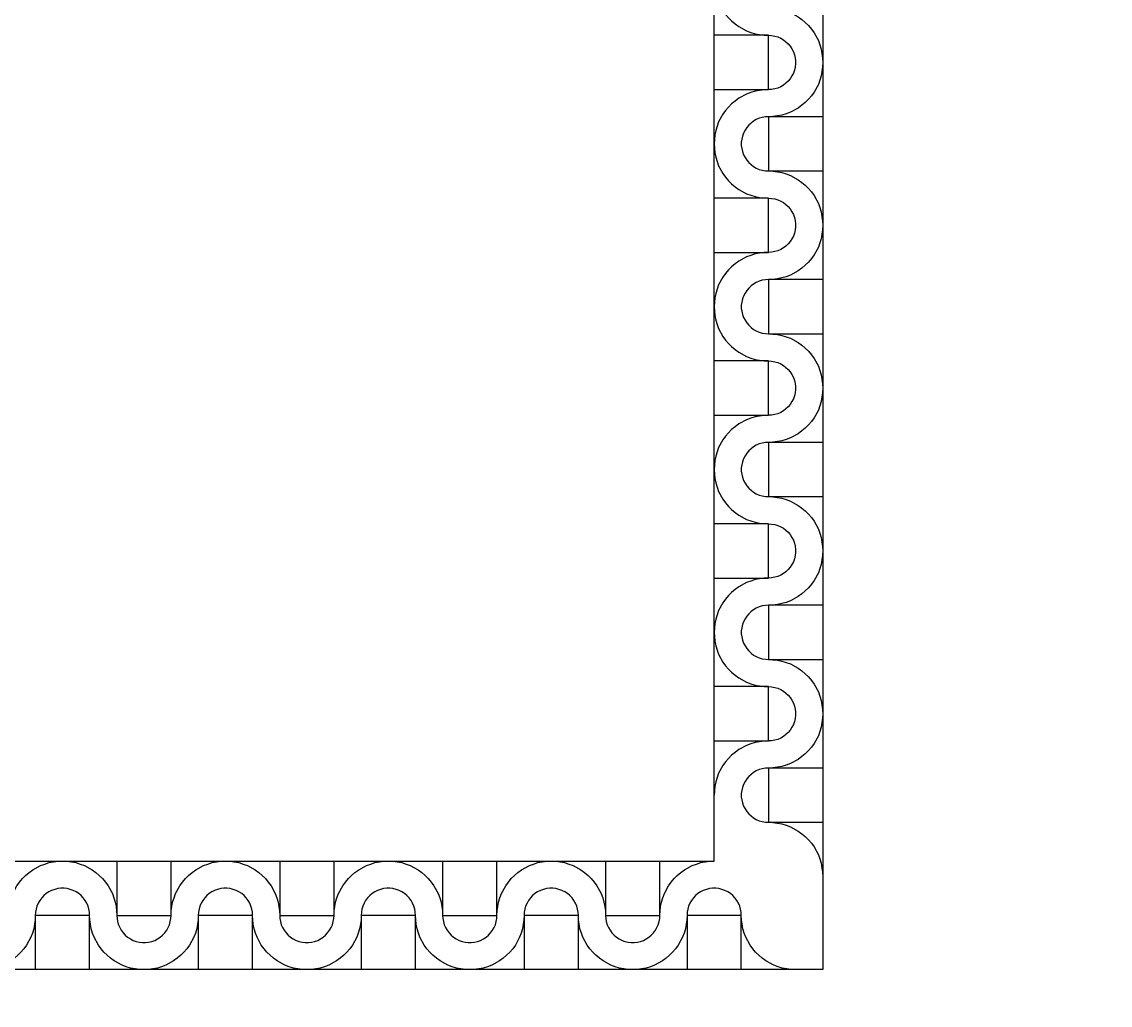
# Model space of a CAD drawing. Extents: x 190.8 to 267.1, y 124 to 174.8.
# Drawn here: x 239.152 to 240.555, y 152.565 to 153.833 of the extents above; entities that cross this region are included whole.
import ezdxf

# ---------------------------------------------------------------- set-up
doc = ezdxf.new("R2010")
doc.units = 0
doc.header["$MEASUREMENT"] = 0

msp = doc.modelspace()

# ---------------------------------------------------------------- linework, layer by layer
msp.add_lwpolyline([(237.4196, 152.6106), (237.4196, 150.4456), (252.4196, 150.4456), (253.8409, 151.8479), (253.8409, 155.7133), (252.4196, 157.1156), (237.4196, 157.1156), (237.4196, 154.9506), (240.1846, 154.9506), (240.1846, 152.6106)], close=True)
for points in [[(237.2446, 152.7506), (240.0446, 152.7506), (240.0446, 154.8106), (237.2446, 154.8106)], [(240.0446, 153.8856), (240.0449, 153.8798), (240.0456, 153.8741), (240.0466, 153.8683), (240.0484, 153.8628), (240.0504, 153.8573), (240.0559, 153.8473), (240.0594, 153.8426), (240.0631, 153.8381), (240.0671, 153.8341), (240.0716, 153.8303), (240.0764, 153.8268), (240.0864, 153.8213), (240.0919, 153.8193), (240.0974, 153.8176), (240.1031, 153.8166), (240.1089, 153.8158), (240.1146, 153.8156)], [(240.1146, 153.8506), (240.1204, 153.8503), (240.1261, 153.8496), (240.1319, 153.8486), (240.1374, 153.8468), (240.1429, 153.8448), (240.1529, 153.8393), (240.1576, 153.8358), (240.1621, 153.8321), (240.1661, 153.8281), (240.1699, 153.8236), (240.1734, 153.8188), (240.1789, 153.8088), (240.1809, 153.8033), (240.1826, 153.7978), (240.1836, 153.7921), (240.1844, 153.7863), (240.1846, 153.7806)], [(240.0446, 153.7456), (240.1146, 153.7456), (240.1146, 153.8156), (240.0446, 153.8156)], [(240.1146, 153.8156), (240.1186, 153.8153), (240.1226, 153.8146), (240.1266, 153.8136), (240.1304, 153.8118), (240.1339, 153.8098), (240.1371, 153.8073), (240.1401, 153.8046), (240.1426, 153.8016), (240.1449, 153.7981), (240.1469, 153.7943), (240.1481, 153.7906), (240.1491, 153.7866), (240.1496, 153.7826), (240.1496, 153.7786), (240.1491, 153.7746), (240.1481, 153.7706), (240.1469, 153.7666), (240.1449, 153.7631), (240.1426, 153.7596), (240.1401, 153.7566), (240.1371, 153.7538), (240.1339, 153.7513), (240.1304, 153.7493), (240.1266, 153.7476), (240.1226, 153.7466), (240.1186, 153.7458), (240.1146, 153.7456)], [(240.1846, 153.7806), (240.1844, 153.7748), (240.1836, 153.7691), (240.1826, 153.7633), (240.1809, 153.7578), (240.1789, 153.7523), (240.1734, 153.7423), (240.1699, 153.7376), (240.1661, 153.7331), (240.1621, 153.7291), (240.1576, 153.7253), (240.1529, 153.7218), (240.1429, 153.7163), (240.1374, 153.7143), (240.1319, 153.7126), (240.1261, 153.7116), (240.1204, 153.7108), (240.1146, 153.7106)], [(240.1146, 153.7456), (240.1089, 153.7453), (240.1031, 153.7446), (240.0974, 153.7436), (240.0919, 153.7418), (240.0864, 153.7398), (240.0764, 153.7343), (240.0716, 153.7308), (240.0671, 153.7271), (240.0631, 153.7231), (240.0594, 153.7186), (240.0559, 153.7138), (240.0504, 153.7038), (240.0484, 153.6983), (240.0466, 153.6928), (240.0456, 153.6871), (240.0449, 153.6813), (240.0446, 153.6756)], [(240.1146, 153.7106), (240.1106, 153.7103), (240.1066, 153.7096), (240.1026, 153.7086), (240.0989, 153.7068), (240.0954, 153.7048), (240.0921, 153.7023), (240.0891, 153.6996), (240.0866, 153.6966), (240.0844, 153.6931), (240.0824, 153.6893), (240.0811, 153.6856), (240.0801, 153.6816), (240.0796, 153.6776), (240.0796, 153.6736), (240.0801, 153.6696), (240.0811, 153.6656), (240.0824, 153.6616), (240.0844, 153.6581), (240.0866, 153.6546), (240.0891, 153.6516), (240.0921, 153.6488), (240.0954, 153.6463), (240.0989, 153.6443), (240.1026, 153.6426), (240.1066, 153.6416), (240.1106, 153.6408), (240.1146, 153.6406)], [(240.1846, 153.7106), (240.1146, 153.7106), (240.1146, 153.6406), (240.1846, 153.6406)], [(240.0446, 153.6756), (240.0449, 153.6698), (240.0456, 153.6641), (240.0466, 153.6583), (240.0484, 153.6528), (240.0504, 153.6473), (240.0559, 153.6373), (240.0594, 153.6326), (240.0631, 153.6281), (240.0671, 153.6241), (240.0716, 153.6203), (240.0764, 153.6168), (240.0864, 153.6113), (240.0919, 153.6093), (240.0974, 153.6076), (240.1031, 153.6066), (240.1089, 153.6058), (240.1146, 153.6056)], [(240.1146, 153.6406), (240.1204, 153.6403), (240.1261, 153.6396), (240.1319, 153.6386), (240.1374, 153.6368), (240.1429, 153.6348), (240.1529, 153.6293), (240.1576, 153.6258), (240.1621, 153.6221), (240.1661, 153.6181), (240.1699, 153.6136), (240.1734, 153.6088), (240.1789, 153.5988), (240.1809, 153.5933), (240.1826, 153.5878), (240.1836, 153.5821), (240.1844, 153.5763), (240.1846, 153.5706)], [(240.0446, 153.5356), (240.1146, 153.5356), (240.1146, 153.6056), (240.0446, 153.6056)], [(240.1146, 153.6056), (240.1186, 153.6053), (240.1226, 153.6046), (240.1266, 153.6036), (240.1304, 153.6018), (240.1339, 153.5998), (240.1371, 153.5973), (240.1401, 153.5946), (240.1426, 153.5916), (240.1449, 153.5881), (240.1469, 153.5843), (240.1481, 153.5806), (240.1491, 153.5766), (240.1496, 153.5726), (240.1496, 153.5686), (240.1491, 153.5646), (240.1481, 153.5606), (240.1469, 153.5566), (240.1449, 153.5531), (240.1426, 153.5496), (240.1401, 153.5466), (240.1371, 153.5438), (240.1339, 153.5413), (240.1304, 153.5393), (240.1266, 153.5376), (240.1226, 153.5366), (240.1186, 153.5358), (240.1146, 153.5356)], [(240.1846, 153.5706), (240.1844, 153.5648), (240.1836, 153.5591), (240.1826, 153.5533), (240.1809, 153.5478), (240.1789, 153.5423), (240.1734, 153.5323), (240.1699, 153.5276), (240.1661, 153.5231), (240.1621, 153.5191), (240.1576, 153.5153), (240.1529, 153.5118), (240.1429, 153.5063), (240.1374, 153.5043), (240.1319, 153.5026), (240.1261, 153.5016), (240.1204, 153.5008), (240.1146, 153.5006)], [(240.1146, 153.5356), (240.1089, 153.5353), (240.1031, 153.5346), (240.0974, 153.5336), (240.0919, 153.5318), (240.0864, 153.5298), (240.0764, 153.5243), (240.0716, 153.5208), (240.0671, 153.5171), (240.0631, 153.5131), (240.0594, 153.5086), (240.0559, 153.5038), (240.0504, 153.4938), (240.0484, 153.4883), (240.0466, 153.4828), (240.0456, 153.4771), (240.0449, 153.4713), (240.0446, 153.4656)], [(240.1146, 153.5006), (240.1106, 153.5003), (240.1066, 153.4996), (240.1026, 153.4986), (240.0989, 153.4968), (240.0954, 153.4948), (240.0921, 153.4923), (240.0891, 153.4896), (240.0866, 153.4866), (240.0844, 153.4831), (240.0824, 153.4793), (240.0811, 153.4756), (240.0801, 153.4716), (240.0796, 153.4676), (240.0796, 153.4636), (240.0801, 153.4596), (240.0811, 153.4556), (240.0824, 153.4516), (240.0844, 153.4481), (240.0866, 153.4446), (240.0891, 153.4416), (240.0921, 153.4388), (240.0954, 153.4363), (240.0989, 153.4343), (240.1026, 153.4326), (240.1066, 153.4316), (240.1106, 153.4308), (240.1146, 153.4306)], [(240.1846, 153.5006), (240.1146, 153.5006), (240.1146, 153.4306), (240.1846, 153.4306)], [(240.0446, 153.4656), (240.0449, 153.4598), (240.0456, 153.4541), (240.0466, 153.4483), (240.0484, 153.4428), (240.0504, 153.4373), (240.0559, 153.4273), (240.0594, 153.4226), (240.0631, 153.4181), (240.0671, 153.4141), (240.0716, 153.4103), (240.0764, 153.4068), (240.0864, 153.4013), (240.0919, 153.3993), (240.0974, 153.3976), (240.1031, 153.3966), (240.1089, 153.3958), (240.1146, 153.3956)], [(240.1146, 153.4306), (240.1204, 153.4303), (240.1261, 153.4296), (240.1319, 153.4286), (240.1374, 153.4268), (240.1429, 153.4248), (240.1529, 153.4193), (240.1576, 153.4158), (240.1621, 153.4121), (240.1661, 153.4081), (240.1699, 153.4036), (240.1734, 153.3988), (240.1789, 153.3888), (240.1809, 153.3833), (240.1826, 153.3778), (240.1836, 153.3721), (240.1844, 153.3663), (240.1846, 153.3606)], [(240.0446, 153.3256), (240.1146, 153.3256), (240.1146, 153.3956), (240.0446, 153.3956)], [(240.1146, 153.3956), (240.1186, 153.3953), (240.1226, 153.3946), (240.1266, 153.3936), (240.1304, 153.3918), (240.1339, 153.3898), (240.1371, 153.3873), (240.1401, 153.3846), (240.1426, 153.3816), (240.1449, 153.3781), (240.1469, 153.3743), (240.1481, 153.3706), (240.1491, 153.3666), (240.1496, 153.3626), (240.1496, 153.3586), (240.1491, 153.3546), (240.1481, 153.3506), (240.1469, 153.3466), (240.1449, 153.3431), (240.1426, 153.3396), (240.1401, 153.3366), (240.1371, 153.3338), (240.1339, 153.3313), (240.1304, 153.3293), (240.1266, 153.3276), (240.1226, 153.3266), (240.1186, 153.3258), (240.1146, 153.3256)], [(240.1846, 153.3606), (240.1844, 153.3548), (240.1836, 153.3491), (240.1826, 153.3433), (240.1809, 153.3378), (240.1789, 153.3323), (240.1734, 153.3223), (240.1699, 153.3176), (240.1661, 153.3131), (240.1621, 153.3091), (240.1576, 153.3053), (240.1529, 153.3018), (240.1429, 153.2963), (240.1374, 153.2943), (240.1319, 153.2926), (240.1261, 153.2916), (240.1204, 153.2908), (240.1146, 153.2906)], [(240.1146, 153.3256), (240.1089, 153.3253), (240.1031, 153.3246), (240.0974, 153.3236), (240.0919, 153.3218), (240.0864, 153.3198), (240.0764, 153.3143), (240.0716, 153.3108), (240.0671, 153.3071), (240.0631, 153.3031), (240.0594, 153.2986), (240.0559, 153.2938), (240.0504, 153.2838), (240.0484, 153.2783), (240.0466, 153.2728), (240.0456, 153.2671), (240.0449, 153.2613), (240.0446, 153.2556)], [(240.1146, 153.2906), (240.1106, 153.2903), (240.1066, 153.2896), (240.1026, 153.2886), (240.0989, 153.2868), (240.0954, 153.2848), (240.0921, 153.2823), (240.0891, 153.2796), (240.0866, 153.2766), (240.0844, 153.2731), (240.0824, 153.2693), (240.0811, 153.2656), (240.0801, 153.2616), (240.0796, 153.2576), (240.0796, 153.2536), (240.0801, 153.2496), (240.0811, 153.2456), (240.0824, 153.2416), (240.0844, 153.2381), (240.0866, 153.2346), (240.0891, 153.2316), (240.0921, 153.2288), (240.0954, 153.2263), (240.0989, 153.2243), (240.1026, 153.2226), (240.1066, 153.2216), (240.1106, 153.2208), (240.1146, 153.2206)], [(240.1846, 153.2906), (240.1146, 153.2906), (240.1146, 153.2206), (240.1846, 153.2206)], [(240.0446, 153.2556), (240.0449, 153.2498), (240.0456, 153.2441), (240.0466, 153.2383), (240.0484, 153.2328), (240.0504, 153.2273), (240.0559, 153.2173), (240.0594, 153.2126), (240.0631, 153.2081), (240.0671, 153.2041), (240.0716, 153.2003), (240.0764, 153.1968), (240.0864, 153.1913), (240.0919, 153.1893), (240.0974, 153.1876), (240.1031, 153.1866), (240.1089, 153.1858), (240.1146, 153.1856)], [(240.1146, 153.2206), (240.1204, 153.2203), (240.1261, 153.2196), (240.1319, 153.2186), (240.1374, 153.2168), (240.1429, 153.2148), (240.1529, 153.2093), (240.1576, 153.2058), (240.1621, 153.2021), (240.1661, 153.1981), (240.1699, 153.1936), (240.1734, 153.1888), (240.1789, 153.1788), (240.1809, 153.1733), (240.1826, 153.1678), (240.1836, 153.1621), (240.1844, 153.1563), (240.1846, 153.1506)], [(240.0446, 153.1156), (240.1146, 153.1156), (240.1146, 153.1856), (240.0446, 153.1856)], [(240.1146, 153.1856), (240.1186, 153.1853), (240.1226, 153.1846), (240.1266, 153.1836), (240.1304, 153.1818), (240.1339, 153.1798), (240.1371, 153.1773), (240.1401, 153.1746), (240.1426, 153.1716), (240.1449, 153.1681), (240.1469, 153.1643), (240.1481, 153.1606), (240.1491, 153.1566), (240.1496, 153.1526), (240.1496, 153.1486), (240.1491, 153.1446), (240.1481, 153.1406), (240.1469, 153.1366), (240.1449, 153.1331), (240.1426, 153.1296), (240.1401, 153.1266), (240.1371, 153.1238), (240.1339, 153.1213), (240.1304, 153.1193), (240.1266, 153.1176), (240.1226, 153.1166), (240.1186, 153.1158), (240.1146, 153.1156)], [(240.1846, 153.1506), (240.1844, 153.1448), (240.1836, 153.1391), (240.1826, 153.1333), (240.1809, 153.1278), (240.1789, 153.1223), (240.1734, 153.1123), (240.1699, 153.1076), (240.1661, 153.1031), (240.1621, 153.0991), (240.1576, 153.0953), (240.1529, 153.0918), (240.1429, 153.0863), (240.1374, 153.0843), (240.1319, 153.0826), (240.1261, 153.0816), (240.1204, 153.0808), (240.1146, 153.0806)], [(240.1146, 153.1156), (240.1089, 153.1153), (240.1031, 153.1146), (240.0974, 153.1136), (240.0919, 153.1118), (240.0864, 153.1098), (240.0764, 153.1043), (240.0716, 153.1008), (240.0671, 153.0971), (240.0631, 153.0931), (240.0594, 153.0886), (240.0559, 153.0838), (240.0504, 153.0738), (240.0484, 153.0683), (240.0466, 153.0628), (240.0456, 153.0571), (240.0449, 153.0513), (240.0446, 153.0456)], [(240.1146, 153.0806), (240.1106, 153.0803), (240.1066, 153.0796), (240.1026, 153.0786), (240.0989, 153.0768), (240.0954, 153.0748), (240.0921, 153.0723), (240.0891, 153.0696), (240.0866, 153.0666), (240.0844, 153.0631), (240.0824, 153.0593), (240.0811, 153.0556), (240.0801, 153.0516), (240.0796, 153.0476), (240.0796, 153.0436), (240.0801, 153.0396), (240.0811, 153.0356), (240.0824, 153.0316), (240.0844, 153.0281), (240.0866, 153.0246), (240.0891, 153.0216), (240.0921, 153.0188), (240.0954, 153.0163), (240.0989, 153.0143), (240.1026, 153.0126), (240.1066, 153.0116), (240.1106, 153.0108), (240.1146, 153.0106)], [(240.1846, 153.0806), (240.1146, 153.0806), (240.1146, 153.0106), (240.1846, 153.0106)], [(240.0446, 153.0456), (240.0449, 153.0398), (240.0456, 153.0341), (240.0466, 153.0283), (240.0484, 153.0228), (240.0504, 153.0173), (240.0559, 153.0073), (240.0594, 153.0026), (240.0631, 152.9981), (240.0671, 152.9941), (240.0716, 152.9903), (240.0764, 152.9868), (240.0864, 152.9813), (240.0919, 152.9793), (240.0974, 152.9776), (240.1031, 152.9766), (240.1089, 152.9758), (240.1146, 152.9756)], [(240.1146, 153.0106), (240.1204, 153.0103), (240.1261, 153.0096), (240.1319, 153.0086), (240.1374, 153.0068), (240.1429, 153.0048), (240.1529, 152.9993), (240.1576, 152.9958), (240.1621, 152.9921), (240.1661, 152.9881), (240.1699, 152.9836), (240.1734, 152.9788), (240.1789, 152.9688), (240.1809, 152.9633), (240.1826, 152.9578), (240.1836, 152.9521), (240.1844, 152.9463), (240.1846, 152.9406)], [(240.0446, 152.9056), (240.1146, 152.9056), (240.1146, 152.9756), (240.0446, 152.9756)], [(240.1146, 152.9756), (240.1186, 152.9753), (240.1226, 152.9746), (240.1266, 152.9736), (240.1304, 152.9718), (240.1339, 152.9698), (240.1371, 152.9673), (240.1401, 152.9646), (240.1426, 152.9616), (240.1449, 152.9581), (240.1469, 152.9543), (240.1481, 152.9506), (240.1491, 152.9466), (240.1496, 152.9426), (240.1496, 152.9386), (240.1491, 152.9346), (240.1481, 152.9306), (240.1469, 152.9266), (240.1449, 152.9231), (240.1426, 152.9196), (240.1401, 152.9166), (240.1371, 152.9138), (240.1339, 152.9113), (240.1304, 152.9093), (240.1266, 152.9076), (240.1226, 152.9066), (240.1186, 152.9058), (240.1146, 152.9056)], [(240.1846, 152.9406), (240.1844, 152.9348), (240.1836, 152.9291), (240.1826, 152.9233), (240.1809, 152.9178), (240.1789, 152.9123), (240.1734, 152.9023), (240.1699, 152.8976), (240.1661, 152.8931), (240.1621, 152.8891), (240.1576, 152.8853), (240.1529, 152.8818), (240.1429, 152.8763), (240.1374, 152.8743), (240.1319, 152.8726), (240.1261, 152.8716), (240.1204, 152.8708), (240.1146, 152.8706)], [(240.1146, 152.9056), (240.1089, 152.9053), (240.1031, 152.9046), (240.0974, 152.9036), (240.0919, 152.9018), (240.0864, 152.8998), (240.0764, 152.8943), (240.0716, 152.8908), (240.0671, 152.8871), (240.0631, 152.8831), (240.0594, 152.8786), (240.0559, 152.8738), (240.0504, 152.8638), (240.0484, 152.8583), (240.0466, 152.8528), (240.0456, 152.8471), (240.0449, 152.8413), (240.0446, 152.8356)], [(240.1146, 152.8706), (240.1106, 152.8703), (240.1066, 152.8696), (240.1026, 152.8686), (240.0989, 152.8668), (240.0954, 152.8648), (240.0921, 152.8623), (240.0891, 152.8596), (240.0866, 152.8566), (240.0844, 152.8531), (240.0824, 152.8493), (240.0811, 152.8456), (240.0801, 152.8416), (240.0796, 152.8376), (240.0796, 152.8336), (240.0801, 152.8296), (240.0811, 152.8256), (240.0824, 152.8216), (240.0844, 152.8181), (240.0866, 152.8146), (240.0891, 152.8116), (240.0921, 152.8088), (240.0954, 152.8063), (240.0989, 152.8043), (240.1026, 152.8026), (240.1066, 152.8016), (240.1106, 152.8008), (240.1146, 152.8006)], [(240.1846, 152.8706), (240.1146, 152.8706), (240.1146, 152.8006), (240.1846, 152.8006)], [(240.1146, 152.8006), (240.1204, 152.8003), (240.1261, 152.7996), (240.1319, 152.7986), (240.1374, 152.7968), (240.1429, 152.7948), (240.1529, 152.7893), (240.1576, 152.7858), (240.1621, 152.7821), (240.1661, 152.7781), (240.1699, 152.7736), (240.1734, 152.7688), (240.1789, 152.7588), (240.1809, 152.7533), (240.1826, 152.7478), (240.1836, 152.7421), (240.1844, 152.7363), (240.1846, 152.7306)], [(239.1346, 152.6806), (239.1349, 152.6863), (239.1356, 152.6921), (239.1366, 152.6978), (239.1384, 152.7033), (239.1404, 152.7088), (239.1459, 152.7188), (239.1494, 152.7236), (239.1531, 152.7281), (239.1571, 152.7321), (239.1616, 152.7358), (239.1664, 152.7393), (239.1764, 152.7448), (239.1819, 152.7468), (239.1874, 152.7486), (239.1931, 152.7496), (239.1989, 152.7503), (239.2046, 152.7506)], [(239.2046, 152.7506), (239.2104, 152.7503), (239.2161, 152.7496), (239.2219, 152.7486), (239.2274, 152.7468), (239.2329, 152.7448), (239.2429, 152.7393), (239.2476, 152.7358), (239.2521, 152.7321), (239.2561, 152.7281), (239.2599, 152.7236), (239.2634, 152.7188), (239.2689, 152.7088), (239.2709, 152.7033), (239.2726, 152.6978), (239.2736, 152.6921), (239.2744, 152.6863), (239.2746, 152.6806)], [(239.2746, 152.7506), (239.2746, 152.6806), (239.3446, 152.6806), (239.3446, 152.7506)], [(239.3446, 152.6806), (239.3449, 152.6863), (239.3456, 152.6921), (239.3466, 152.6978), (239.3484, 152.7033), (239.3504, 152.7088), (239.3559, 152.7188), (239.3594, 152.7236), (239.3631, 152.7281), (239.3671, 152.7321), (239.3716, 152.7358), (239.3764, 152.7393), (239.3864, 152.7448), (239.3919, 152.7468), (239.3974, 152.7486), (239.4031, 152.7496), (239.4089, 152.7503), (239.4146, 152.7506)], [(239.4146, 152.7506), (239.4204, 152.7503), (239.4261, 152.7496), (239.4319, 152.7486), (239.4374, 152.7468), (239.4429, 152.7448), (239.4529, 152.7393), (239.4576, 152.7358), (239.4621, 152.7321), (239.4661, 152.7281), (239.4699, 152.7236), (239.4734, 152.7188), (239.4789, 152.7088), (239.4809, 152.7033), (239.4826, 152.6978), (239.4836, 152.6921), (239.4844, 152.6863), (239.4846, 152.6806)], [(239.4846, 152.7506), (239.4846, 152.6806), (239.5546, 152.6806), (239.5546, 152.7506)], [(239.5546, 152.6806), (239.5549, 152.6863), (239.5556, 152.6921), (239.5566, 152.6978), (239.5584, 152.7033), (239.5604, 152.7088), (239.5659, 152.7188), (239.5694, 152.7236), (239.5731, 152.7281), (239.5771, 152.7321), (239.5816, 152.7358), (239.5864, 152.7393), (239.5964, 152.7448), (239.6019, 152.7468), (239.6074, 152.7486), (239.6131, 152.7496), (239.6189, 152.7503), (239.6246, 152.7506)], [(239.6246, 152.7506), (239.6304, 152.7503), (239.6361, 152.7496), (239.6419, 152.7486), (239.6474, 152.7468), (239.6529, 152.7448), (239.6629, 152.7393), (239.6676, 152.7358), (239.6721, 152.7321), (239.6761, 152.7281), (239.6799, 152.7236), (239.6834, 152.7188), (239.6889, 152.7088), (239.6909, 152.7033), (239.6926, 152.6978), (239.6936, 152.6921), (239.6944, 152.6863), (239.6946, 152.6806)], [(239.6946, 152.7506), (239.6946, 152.6806), (239.7646, 152.6806), (239.7646, 152.7506)], [(239.7646, 152.6806), (239.7649, 152.6863), (239.7656, 152.6921), (239.7666, 152.6978), (239.7684, 152.7033), (239.7704, 152.7088), (239.7759, 152.7188), (239.7794, 152.7236), (239.7831, 152.7281), (239.7871, 152.7321), (239.7916, 152.7358), (239.7964, 152.7393), (239.8064, 152.7448), (239.8119, 152.7468), (239.8174, 152.7486), (239.8231, 152.7496), (239.8289, 152.7503), (239.8346, 152.7506)], [(239.8346, 152.7506), (239.8404, 152.7503), (239.8461, 152.7496), (239.8519, 152.7486), (239.8574, 152.7468), (239.8629, 152.7448), (239.8729, 152.7393), (239.8776, 152.7358), (239.8821, 152.7321), (239.8861, 152.7281), (239.8899, 152.7236), (239.8934, 152.7188), (239.8989, 152.7088), (239.9009, 152.7033), (239.9026, 152.6978), (239.9036, 152.6921), (239.9044, 152.6863), (239.9046, 152.6806)], [(239.9046, 152.7506), (239.9046, 152.6806), (239.9746, 152.6806), (239.9746, 152.7506)], [(239.9746, 152.6806), (239.9749, 152.6863), (239.9756, 152.6921), (239.9766, 152.6978), (239.9784, 152.7033), (239.9804, 152.7088), (239.9859, 152.7188), (239.9894, 152.7236), (239.9931, 152.7281), (239.9971, 152.7321), (240.0016, 152.7358), (240.0064, 152.7393), (240.0164, 152.7448), (240.0219, 152.7468), (240.0274, 152.7486), (240.0331, 152.7496), (240.0389, 152.7503), (240.0446, 152.7506)], [(239.2396, 152.6806), (239.2394, 152.6846), (239.2386, 152.6886), (239.2376, 152.6926), (239.2359, 152.6963), (239.2339, 152.6998), (239.2314, 152.7031), (239.2286, 152.7061), (239.2256, 152.7086), (239.2221, 152.7108), (239.2184, 152.7128), (239.2146, 152.7141), (239.2106, 152.7151), (239.2066, 152.7156), (239.2026, 152.7156), (239.1986, 152.7151), (239.1946, 152.7141), (239.1906, 152.7128), (239.1871, 152.7108), (239.1836, 152.7086), (239.1806, 152.7061), (239.1779, 152.7031), (239.1754, 152.6998), (239.1734, 152.6963), (239.1716, 152.6926), (239.1706, 152.6886), (239.1699, 152.6846), (239.1696, 152.6806)], [(239.4496, 152.6806), (239.4494, 152.6846), (239.4486, 152.6886), (239.4476, 152.6926), (239.4459, 152.6963), (239.4439, 152.6998), (239.4414, 152.7031), (239.4386, 152.7061), (239.4356, 152.7086), (239.4321, 152.7108), (239.4284, 152.7128), (239.4246, 152.7141), (239.4206, 152.7151), (239.4166, 152.7156), (239.4126, 152.7156), (239.4086, 152.7151), (239.4046, 152.7141), (239.4006, 152.7128), (239.3971, 152.7108), (239.3936, 152.7086), (239.3906, 152.7061), (239.3879, 152.7031), (239.3854, 152.6998), (239.3834, 152.6963), (239.3816, 152.6926), (239.3806, 152.6886), (239.3799, 152.6846), (239.3796, 152.6806)], [(239.6596, 152.6806), (239.6594, 152.6846), (239.6586, 152.6886), (239.6576, 152.6926), (239.6559, 152.6963), (239.6539, 152.6998), (239.6514, 152.7031), (239.6486, 152.7061), (239.6456, 152.7086), (239.6421, 152.7108), (239.6384, 152.7128), (239.6346, 152.7141), (239.6306, 152.7151), (239.6266, 152.7156), (239.6226, 152.7156), (239.6186, 152.7151), (239.6146, 152.7141), (239.6106, 152.7128), (239.6071, 152.7108), (239.6036, 152.7086), (239.6006, 152.7061), (239.5979, 152.7031), (239.5954, 152.6998), (239.5934, 152.6963), (239.5916, 152.6926), (239.5906, 152.6886), (239.5899, 152.6846), (239.5896, 152.6806)], [(239.8696, 152.6806), (239.8694, 152.6846), (239.8686, 152.6886), (239.8676, 152.6926), (239.8659, 152.6963), (239.8639, 152.6998), (239.8614, 152.7031), (239.8586, 152.7061), (239.8556, 152.7086), (239.8521, 152.7108), (239.8484, 152.7128), (239.8446, 152.7141), (239.8406, 152.7151), (239.8366, 152.7156), (239.8326, 152.7156), (239.8286, 152.7151), (239.8246, 152.7141), (239.8206, 152.7128), (239.8171, 152.7108), (239.8136, 152.7086), (239.8106, 152.7061), (239.8079, 152.7031), (239.8054, 152.6998), (239.8034, 152.6963), (239.8016, 152.6926), (239.8006, 152.6886), (239.7999, 152.6846), (239.7996, 152.6806)], [(240.0796, 152.6806), (240.0794, 152.6846), (240.0786, 152.6886), (240.0776, 152.6926), (240.0759, 152.6963), (240.0739, 152.6998), (240.0714, 152.7031), (240.0686, 152.7061), (240.0656, 152.7086), (240.0621, 152.7108), (240.0584, 152.7128), (240.0546, 152.7141), (240.0506, 152.7151), (240.0466, 152.7156), (240.0426, 152.7156), (240.0386, 152.7151), (240.0346, 152.7141), (240.0306, 152.7128), (240.0271, 152.7108), (240.0236, 152.7086), (240.0206, 152.7061), (240.0179, 152.7031), (240.0154, 152.6998), (240.0134, 152.6963), (240.0116, 152.6926), (240.0106, 152.6886), (240.0099, 152.6846), (240.0096, 152.6806)], [(239.1696, 152.6806), (239.1694, 152.6748), (239.1686, 152.6691), (239.1676, 152.6633), (239.1659, 152.6578), (239.1639, 152.6523), (239.1584, 152.6423), (239.1549, 152.6376), (239.1511, 152.6331), (239.1471, 152.6291), (239.1426, 152.6253), (239.1379, 152.6218), (239.1279, 152.6163), (239.1224, 152.6143), (239.1169, 152.6126), (239.1111, 152.6116), (239.1054, 152.6108), (239.0996, 152.6106)], [(239.2396, 152.6106), (239.2396, 152.6806), (239.1696, 152.6806), (239.1696, 152.6106)], [(239.3096, 152.6106), (239.3039, 152.6108), (239.2981, 152.6116), (239.2924, 152.6126), (239.2869, 152.6143), (239.2814, 152.6163), (239.2714, 152.6218), (239.2666, 152.6253), (239.2621, 152.6291), (239.2581, 152.6331), (239.2544, 152.6376), (239.2509, 152.6423), (239.2454, 152.6523), (239.2434, 152.6578), (239.2416, 152.6633), (239.2406, 152.6691), (239.2399, 152.6748), (239.2396, 152.6806)], [(239.2746, 152.6806), (239.2749, 152.6766), (239.2756, 152.6726), (239.2766, 152.6686), (239.2784, 152.6648), (239.2804, 152.6613), (239.2829, 152.6581), (239.2856, 152.6551), (239.2886, 152.6526), (239.2921, 152.6503), (239.2959, 152.6483), (239.2996, 152.6471), (239.3036, 152.6461), (239.3076, 152.6456), (239.3116, 152.6456), (239.3156, 152.6461), (239.3196, 152.6471), (239.3236, 152.6483), (239.3271, 152.6503), (239.3306, 152.6526), (239.3336, 152.6551), (239.3364, 152.6581), (239.3389, 152.6613), (239.3409, 152.6648), (239.3426, 152.6686), (239.3436, 152.6726), (239.3444, 152.6766), (239.3446, 152.6806)], [(239.3796, 152.6806), (239.3794, 152.6748), (239.3786, 152.6691), (239.3776, 152.6633), (239.3759, 152.6578), (239.3739, 152.6523), (239.3684, 152.6423), (239.3649, 152.6376), (239.3611, 152.6331), (239.3571, 152.6291), (239.3526, 152.6253), (239.3479, 152.6218), (239.3379, 152.6163), (239.3324, 152.6143), (239.3269, 152.6126), (239.3211, 152.6116), (239.3154, 152.6108), (239.3096, 152.6106)], [(239.4496, 152.6106), (239.4496, 152.6806), (239.3796, 152.6806), (239.3796, 152.6106)], [(239.5196, 152.6106), (239.5139, 152.6108), (239.5081, 152.6116), (239.5024, 152.6126), (239.4969, 152.6143), (239.4914, 152.6163), (239.4814, 152.6218), (239.4766, 152.6253), (239.4721, 152.6291), (239.4681, 152.6331), (239.4644, 152.6376), (239.4609, 152.6423), (239.4554, 152.6523), (239.4534, 152.6578), (239.4516, 152.6633), (239.4506, 152.6691), (239.4499, 152.6748), (239.4496, 152.6806)], [(239.4846, 152.6806), (239.4849, 152.6766), (239.4856, 152.6726), (239.4866, 152.6686), (239.4884, 152.6648), (239.4904, 152.6613), (239.4929, 152.6581), (239.4956, 152.6551), (239.4986, 152.6526), (239.5021, 152.6503), (239.5059, 152.6483), (239.5096, 152.6471), (239.5136, 152.6461), (239.5176, 152.6456), (239.5216, 152.6456), (239.5256, 152.6461), (239.5296, 152.6471), (239.5336, 152.6483), (239.5371, 152.6503), (239.5406, 152.6526), (239.5436, 152.6551), (239.5464, 152.6581), (239.5489, 152.6613), (239.5509, 152.6648), (239.5526, 152.6686), (239.5536, 152.6726), (239.5544, 152.6766), (239.5546, 152.6806)], [(239.5896, 152.6806), (239.5894, 152.6748), (239.5886, 152.6691), (239.5876, 152.6633), (239.5859, 152.6578), (239.5839, 152.6523), (239.5784, 152.6423), (239.5749, 152.6376), (239.5711, 152.6331), (239.5671, 152.6291), (239.5626, 152.6253), (239.5579, 152.6218), (239.5479, 152.6163), (239.5424, 152.6143), (239.5369, 152.6126), (239.5311, 152.6116), (239.5254, 152.6108), (239.5196, 152.6106)], [(239.6596, 152.6106), (239.6596, 152.6806), (239.5896, 152.6806), (239.5896, 152.6106)], [(239.7296, 152.6106), (239.7239, 152.6108), (239.7181, 152.6116), (239.7124, 152.6126), (239.7069, 152.6143), (239.7014, 152.6163), (239.6914, 152.6218), (239.6866, 152.6253), (239.6821, 152.6291), (239.6781, 152.6331), (239.6744, 152.6376), (239.6709, 152.6423), (239.6654, 152.6523), (239.6634, 152.6578), (239.6616, 152.6633), (239.6606, 152.6691), (239.6599, 152.6748), (239.6596, 152.6806)], [(239.6946, 152.6806), (239.6949, 152.6766), (239.6956, 152.6726), (239.6966, 152.6686), (239.6984, 152.6648), (239.7004, 152.6613), (239.7029, 152.6581), (239.7056, 152.6551), (239.7086, 152.6526), (239.7121, 152.6503), (239.7159, 152.6483), (239.7196, 152.6471), (239.7236, 152.6461), (239.7276, 152.6456), (239.7316, 152.6456), (239.7356, 152.6461), (239.7396, 152.6471), (239.7436, 152.6483), (239.7471, 152.6503), (239.7506, 152.6526), (239.7536, 152.6551), (239.7564, 152.6581), (239.7589, 152.6613), (239.7609, 152.6648), (239.7626, 152.6686), (239.7636, 152.6726), (239.7644, 152.6766), (239.7646, 152.6806)], [(239.7996, 152.6806), (239.7994, 152.6748), (239.7986, 152.6691), (239.7976, 152.6633), (239.7959, 152.6578), (239.7939, 152.6523), (239.7884, 152.6423), (239.7849, 152.6376), (239.7811, 152.6331), (239.7771, 152.6291), (239.7726, 152.6253), (239.7679, 152.6218), (239.7579, 152.6163), (239.7524, 152.6143), (239.7469, 152.6126), (239.7411, 152.6116), (239.7354, 152.6108), (239.7296, 152.6106)], [(239.8696, 152.6106), (239.8696, 152.6806), (239.7996, 152.6806), (239.7996, 152.6106)], [(239.9396, 152.6106), (239.9339, 152.6108), (239.9281, 152.6116), (239.9224, 152.6126), (239.9169, 152.6143), (239.9114, 152.6163), (239.9014, 152.6218), (239.8966, 152.6253), (239.8921, 152.6291), (239.8881, 152.6331), (239.8844, 152.6376), (239.8809, 152.6423), (239.8754, 152.6523), (239.8734, 152.6578), (239.8716, 152.6633), (239.8706, 152.6691), (239.8699, 152.6748), (239.8696, 152.6806)], [(239.9046, 152.6806), (239.9049, 152.6766), (239.9056, 152.6726), (239.9066, 152.6686), (239.9084, 152.6648), (239.9104, 152.6613), (239.9129, 152.6581), (239.9156, 152.6551), (239.9186, 152.6526), (239.9221, 152.6503), (239.9259, 152.6483), (239.9296, 152.6471), (239.9336, 152.6461), (239.9376, 152.6456), (239.9416, 152.6456), (239.9456, 152.6461), (239.9496, 152.6471), (239.9536, 152.6483), (239.9571, 152.6503), (239.9606, 152.6526), (239.9636, 152.6551), (239.9664, 152.6581), (239.9689, 152.6613), (239.9709, 152.6648), (239.9726, 152.6686), (239.9736, 152.6726), (239.9744, 152.6766), (239.9746, 152.6806)], [(240.0096, 152.6806), (240.0094, 152.6748), (240.0086, 152.6691), (240.0076, 152.6633), (240.0059, 152.6578), (240.0039, 152.6523), (239.9984, 152.6423), (239.9949, 152.6376), (239.9911, 152.6331), (239.9871, 152.6291), (239.9826, 152.6253), (239.9779, 152.6218), (239.9679, 152.6163), (239.9624, 152.6143), (239.9569, 152.6126), (239.9511, 152.6116), (239.9454, 152.6108), (239.9396, 152.6106)], [(240.0796, 152.6106), (240.0796, 152.6806), (240.0096, 152.6806), (240.0096, 152.6106)], [(240.1496, 152.6106), (240.1439, 152.6108), (240.1381, 152.6116), (240.1324, 152.6126), (240.1269, 152.6143), (240.1214, 152.6163), (240.1114, 152.6218), (240.1066, 152.6253), (240.1021, 152.6291), (240.0981, 152.6331), (240.0944, 152.6376), (240.0909, 152.6423), (240.0854, 152.6523), (240.0834, 152.6578), (240.0816, 152.6633), (240.0806, 152.6691), (240.0799, 152.6748), (240.0796, 152.6806)]]:
    msp.add_lwpolyline(points)

doc.saveas('drawing.dxf')
